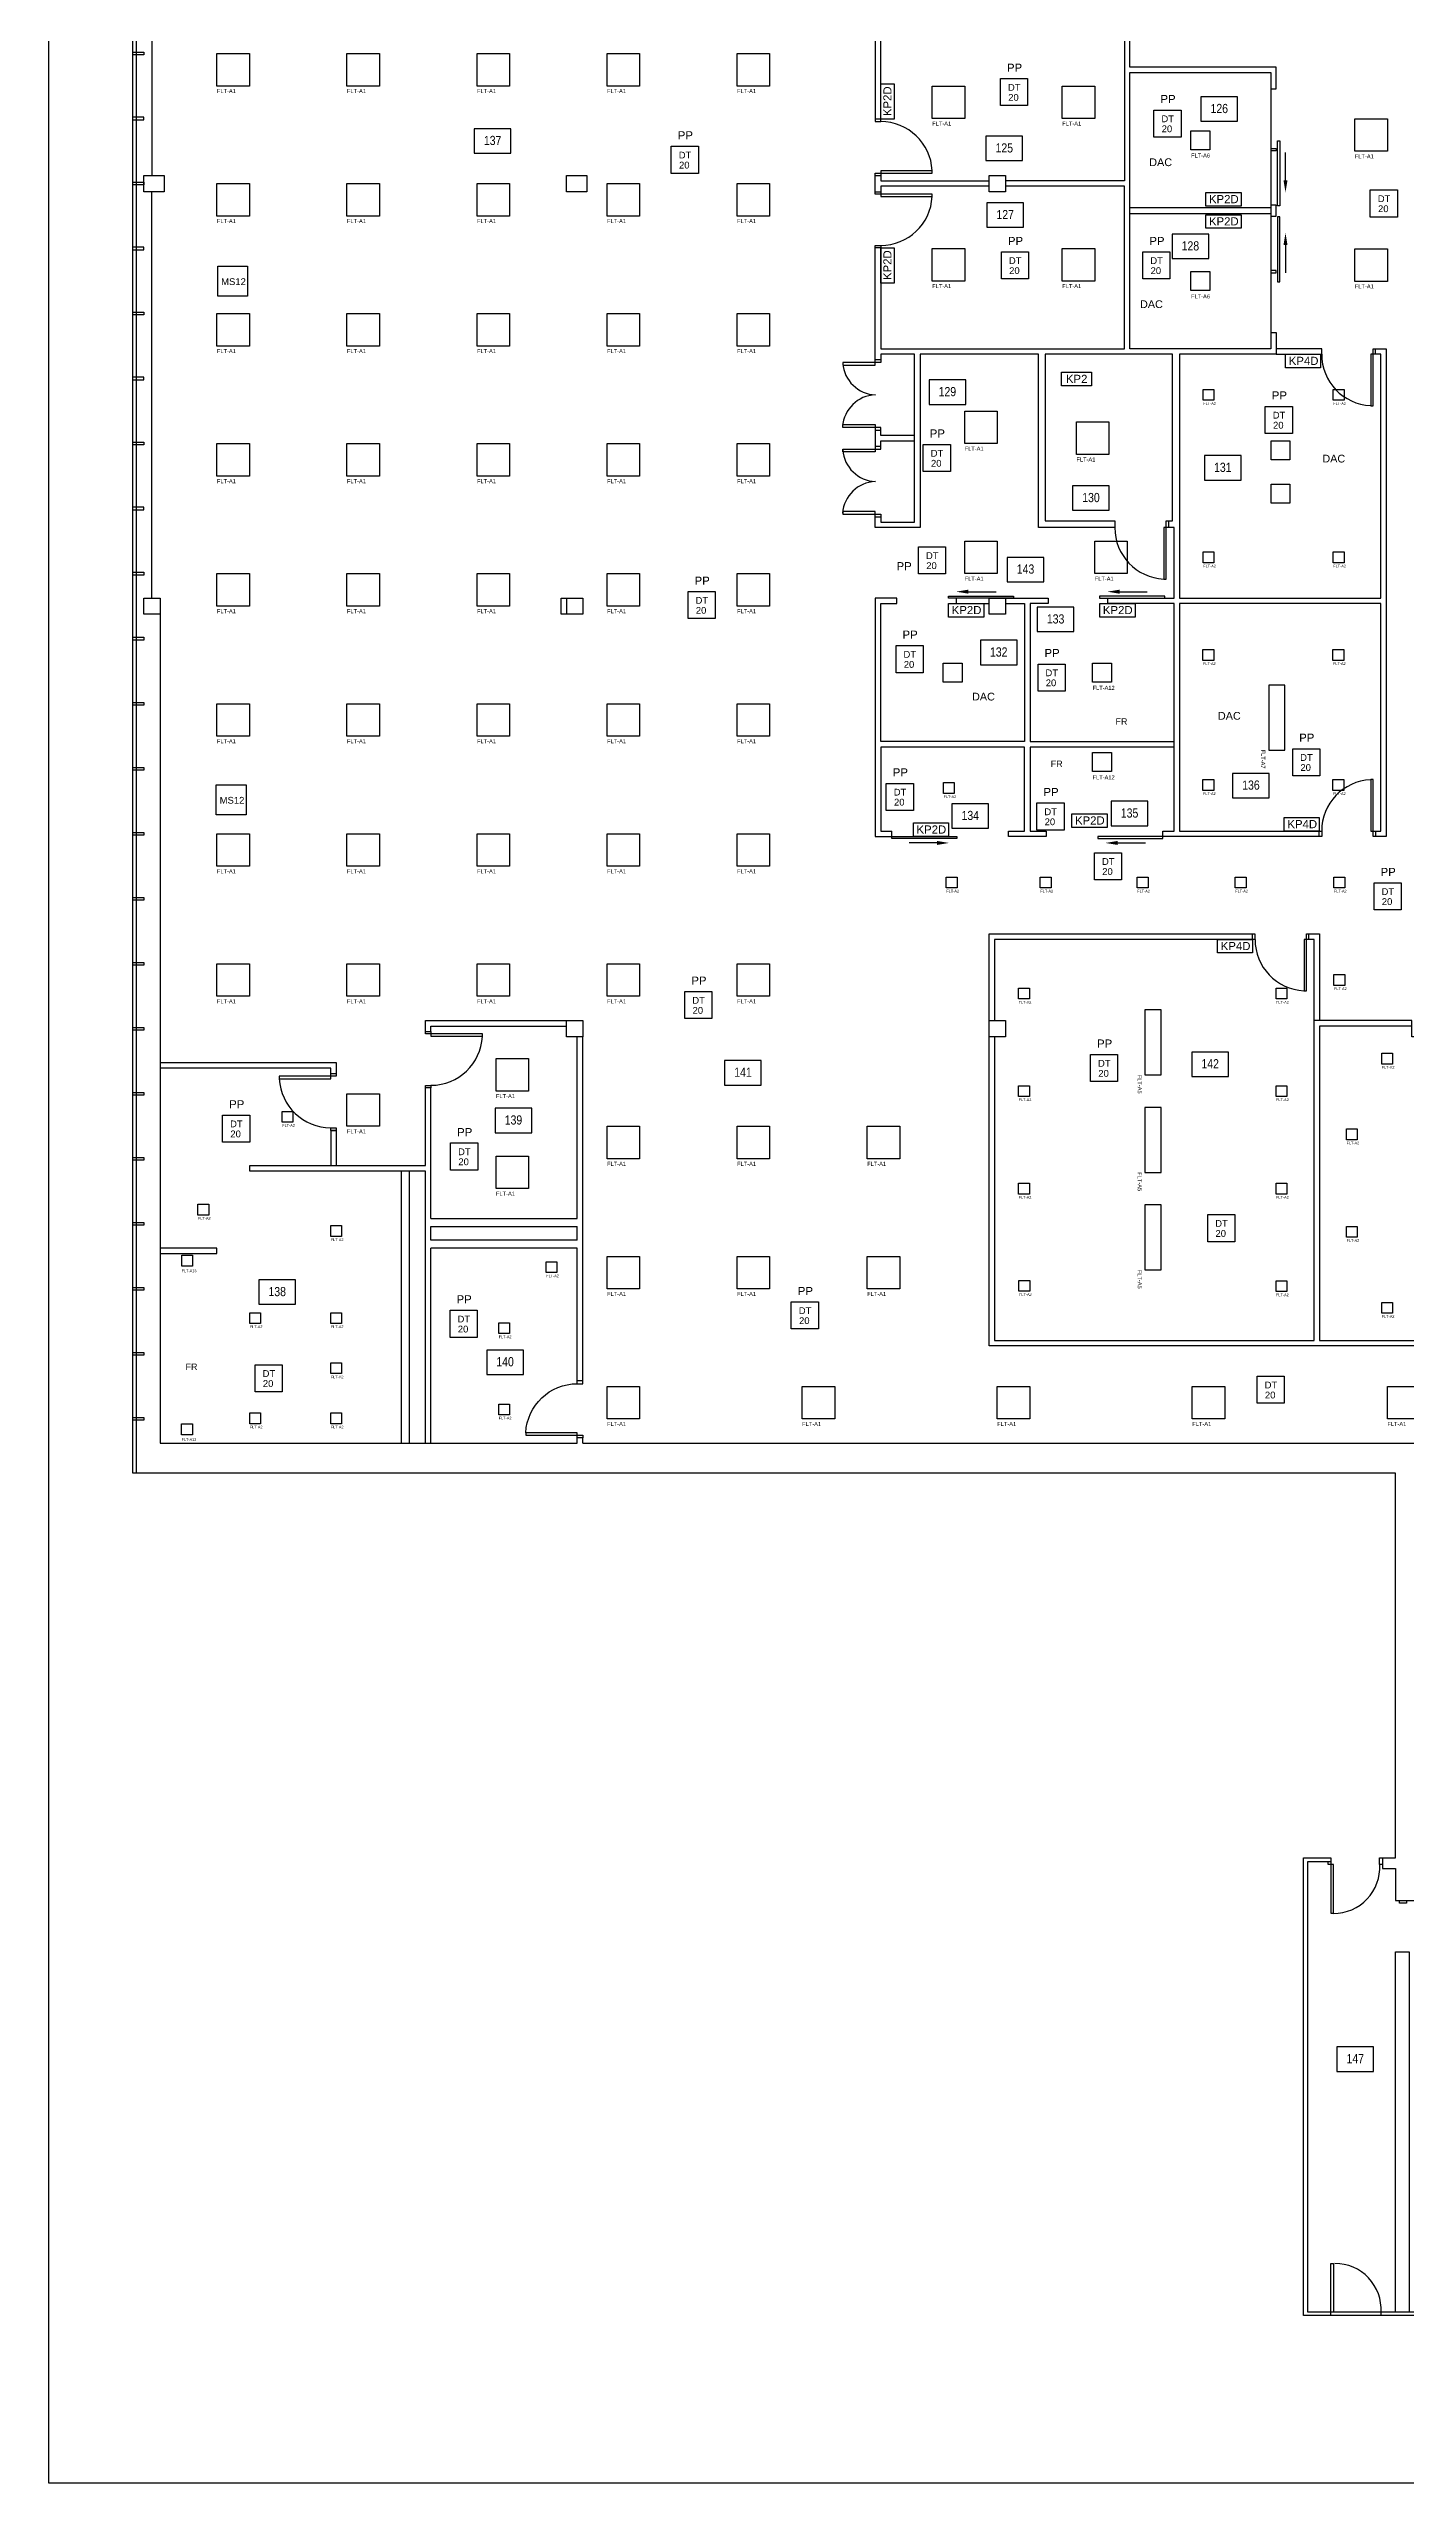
# Model space of a CAD drawing. Header units: inches. Extents: x 0 to 3575, y 0 to 2814.
# Drawn here: x 0 to 1002, y 0 to 1797 of the extents above; entities that cross this region are included whole.
import ezdxf
from ezdxf import colors
from ezdxf.entities.mleader import LeaderData, LeaderLine
from ezdxf.enums import TextEntityAlignment as Align
from ezdxf.math import Vec2, Vec3

# ---------------------------------------------------------------- set-up
doc = ezdxf.new("R2010")
doc.units = ezdxf.units.IN
doc.header["$MEASUREMENT"] = 0
doc.set_wipeout_variables(frame=1)
doc.layers.get('0').update_dxf_attribs({"color": 255})
doc.layers.add('FLT-Fixtures', color=3, linetype='Continuous')
doc.layers.add('FLT-Peripheral-Devices', color=6, linetype='Continuous')
doc.styles.get("Standard").update_dxf_attribs({"font": 'arial.ttf'})
doc.styles.add('XR-ARCH-NEW$0$DIMS', font='ARIALN.TTF')
doc.styles.add('XR-ARCH-NEW$0$NOTES-UNIV', font='ARIALN.TTF')

# ---------------------------------------------------------------- blocks, each defined once
blk = doc.blocks.new('XR-ARCH-NEW$0$Room No')
blk.add_lwpolyline([(-0.141, 0), (0.141, 0), (0.141, 0.188), (-0.141, 0.188)], close=True)
at = {"style": 'XR-ARCH-NEW$0$NOTES-UNIV'}
blk.add_attdef('ROOM_NO', text='', height=0.0703, dxfattribs=at).set_placement((0, 0.098), align=Align.MIDDLE_CENTER)
blk = doc.blocks.new('FLT-A1')
at = {"layer": 'FLT-Fixtures'}
blk.add_lwpolyline([(0, 24), (24, 24), (24, 0), (0, 0)], close=True, dxfattribs=at)
blk.add_attdef('FLT-A1', (0, -5.2), '', height=3, dxfattribs=at)
blk = doc.blocks.new('FLT-A5')
at = {"layer": 'FLT-Fixtures'}
blk.add_lwpolyline([(0, 12), (48, 12), (48, 0), (0, 0)], close=True, dxfattribs=at)
blk.add_attdef('FLT-A5', (0.1, -5.2), '', height=3, dxfattribs=at)
blk = doc.blocks.new('FLT-A13-DUMMY')
at = {"layer": 'FLT-Fixtures'}
blk.add_lwpolyline([(0, 8), (8, 8), (8, 0), (0, 0)], close=True, dxfattribs=at)
blk.add_attdef('FLT-A13', (0, -4.5), '', height=2, dxfattribs=at)
blk = doc.blocks.new('FLT-A2')
at = {"layer": 'FLT-Fixtures'}
blk.add_lwpolyline([(0, 8), (8, 8), (8, 0), (0, 0)], close=True, dxfattribs=at)
blk.add_attdef('FLT-A2', (0.1, -3.4), '', height=2)
blk = doc.blocks.new('FLT-A7-DUMMY')
at = {"layer": 'FLT-Fixtures'}
blk.add_lwpolyline([(0, -0.2), (0, 11.8), (48, 11.8), (48, -0.2)], close=True, dxfattribs=at)
blk.add_attdef('FLT-A7', (0.4, -5.8), '', height=3, dxfattribs=at)
blk = doc.blocks.new('FLT-A3-DUMMY')
at = {"layer": 'FLT-Fixtures'}
blk.add_lwpolyline([(0, 14), (14, 14), (14, 0), (0, 0)], close=True, dxfattribs=at)
blk.add_attdef('FLT-A3', (0.6, -5.1), '', height=3, dxfattribs=at)
blk = doc.blocks.new('FLT-A12-DUMMY')
at = {"layer": 'FLT-Fixtures'}
blk.add_lwpolyline([(0, 14), (14, 14), (14, 0), (0, 0)], close=True, dxfattribs=at)
blk.add_attdef('FLT-A12', (0.1, -5.8), '', height=3, dxfattribs=at)
blk = doc.blocks.new('FLT-A9-DUMMY')
at = {"layer": 'FLT-Fixtures'}
blk.add_lwpolyline([(0, 13.9), (14, 13.9), (14, -0.1), (0, -0.1)], close=True, dxfattribs=at)
blk = doc.blocks.new('FLT-A6-DUMMY')
at = {"layer": 'FLT-Fixtures'}
blk.add_lwpolyline([(0, 14), (14, 14), (14, 0), (0, 0)], close=True, dxfattribs=at)
blk.add_attdef('FLT-A6', (0.1, -5.8), '', height=3, dxfattribs=at)
blk = doc.blocks.new('FLT-MS12')
at = {"layer": 'FLT-Peripheral-Devices'}
blk.add_lwpolyline([(0, 22), (22, 22), (22, 0), (0, 0)], close=True, dxfattribs=at)
at = {"layer": 'FLT-Peripheral-Devices', "insert": (2.5, 13.2), "char_height": 5, "attachment_point": 1}
blk.add_mtext('MS12', dxfattribs=at)
blk = doc.blocks.new('FLT-PP')
blk.add_wipeout([(19, 0), (0, 0), (0, 12.3), (19, 12.3)]).dxf.layer = 'FLT-Peripheral-Devices'
at = {"layer": 'FLT-Peripheral-Devices', "insert": (4.8, 9), "char_height": 6.01, "attachment_point": 1, "bg_fill": 2}
blk.add_mtext('PP', dxfattribs=at)
blk = doc.blocks.new('FLT- OAC-DT-2000')
at = {"layer": 'FLT-Peripheral-Devices', "insert": (-4.5, 6), "char_height": 5, "attachment_point": 1, "bg_fill": 2}
blk.add_mtext('DT', dxfattribs=at)
at = {"layer": 'FLT-Peripheral-Devices', "insert": (-4.3, -1.4), "char_height": 5, "attachment_point": 1, "bg_fill": 2}
blk.add_mtext('20', dxfattribs=at)
at = {"layer": 'FLT-Peripheral-Devices'}
blk.add_lwpolyline([(-10, 10), (10, 10), (10, -10), (-10, -10)], close=True, dxfattribs=at)
blk = doc.blocks.new('FLT-DAC')
blk.add_wipeout([(0, 12.8), (23.3, 12.8), (23.3, 0), (0, 0)]).dxf.layer = 'FLT-Fixtures'
at = {"layer": 'FLT-Fixtures', "insert": (4.1, 9.2), "char_height": 5.72, "attachment_point": 1, "bg_fill": 2}
blk.add_mtext('DAC', dxfattribs=at)
blk = doc.blocks.new('FLT-KP2L')
at = {"layer": 'FLT-Peripheral-Devices'}
blk.add_lwpolyline([(0, 10), (22, 10), (22, 0), (0, 0)], close=True, dxfattribs=at)
blk.add_text('KP2', height=6.01, dxfattribs=at).set_placement((3.2, 2.1))
blk = doc.blocks.new('FLT-KP2LD')
at = {"layer": 'FLT-Peripheral-Devices'}
blk.add_lwpolyline([(0, 10), (26, 10), (26, 0), (0, 0)], close=True, dxfattribs=at)
blk.add_text('KP2D', height=6.01, dxfattribs=at).set_placement((2.3, 2.1))
blk = doc.blocks.new('FLT- KP4LD')
at = {"layer": 'FLT-Peripheral-Devices'}
blk.add_lwpolyline([(0, 10), (26, 10), (26, 0), (0, 0)], close=True, dxfattribs=at)
blk.add_text('KP4D', height=6.01, dxfattribs=at).set_placement((2.5, 2.1))
blk = doc.blocks.new('FLT-FR')
blk.add_wipeout([(0, 10), (19, 10), (19, 0), (0, 0)])
at = {"insert": (6.1, 7.1), "char_height": 4.72, "attachment_point": 1, "bg_fill": 2}
blk.add_mtext('FR', dxfattribs=at)

msp = doc.modelspace()

# ---------------------------------------------------------------- linework, layer by layer
for p, q in [((76.2, 2003.8), (76.2, 1703.8)), ((610.2, 1825.8), (610.2, 1745.3)), ((76.2, 1391.8), (76.2, 1691.8)), ((382.2, 1691.8), (382.2, 1703.8)), ((626.2, 1387.8), (626.2, 1391.8)), ((670.2, 1387.8), (670.2, 1391.8)), ((698.2, 1139.8), (698.2, 1079.8)), ((888.7, 1139.8), (698.2, 1139.8)), ((390.2, 933.8), (390.2, 1067.8)), ((208.2, 1000.8), (212.2, 1000.8)), ((208.2, 998.8), (208.2, 972.8)), ((212.2, 998.8), (212.2, 972.8)), ((260.2, 968.8), (260.2, 767.8)), ((266.2, 968.8), (266.2, 767.8)), ((282.2, 933.8), (390.2, 933.8)), ((282.2, 927.8), (390.2, 927.8)), ((390.2, 917.8), (282.2, 917.8)), ((390.2, 917.8), (390.2, 927.8)), ((124.2, 911.8), (82.2, 911.8)), ((82.2, 907.8), (124.2, 907.8)), ((124.2, 907.8), (124.2, 911.8)), ((390.2, 911.8), (282.2, 911.8)), ((390.2, 811.8), (390.2, 911.8)), ((944.5, 456.8), (944.5, 459))]:
    msp.add_line(p, q)
for points in [[(984.5, 456.8), (982.5, 456.8), (982.5, 461.8), (994.2, 461.8), (994.2, 745.8), (62.2, 745.8), (62.2, 2335.8), (1338.2, 2335.8), (1338.2, 1995.8), (1244.2, 1995.8)], [(64.7, 745.8), (64.7, 2325.8)], [(902.2, 1767.8), (906.2, 1767.8), (906.2, 1783.8), (798.2, 1783.8), (798.2, 2007.8), (610.2, 2007.8), (610.2, 1867.3)], [(614.2, 1745.3), (610.2, 1745.3), (610.2, 1743.5), (614.2, 1743.5), (614.2, 1819.8), (794.2, 1819.8), (794.2, 1699.8), (706.2, 1699.8)], [(62.2, 1794.8), (70.2, 1794.8), (70.2, 1792.8), (62.2, 1792.8)], [(798.2, 1779.8), (902.2, 1779.8), (902.2, 1575.8), (798.2, 1575.8), (798.2, 1779.8)], [(62.2, 1744.8), (70.2, 1744.8), (70.2, 1746.8), (62.2, 1746.8)], [(907.2, 1729.3), (908.7, 1729.3), (908.7, 1681.3), (907.2, 1681.3), (907.2, 1729.3)], [(902.2, 1723.8), (906.2, 1723.8), (906.2, 1722), (902.2, 1722)], [(62.2, 1698.8), (70.2, 1698.8), (70.2, 1696.8), (62.2, 1696.8)], [(85.2, 1691.8), (70.2, 1691.8), (70.2, 1703.8), (85.2, 1703.8), (85.2, 1691.8)], [(694.2, 1695.8), (614.2, 1695.8), (614.2, 1688.3), (652.2, 1688.3), (652.2, 1690), (610.2, 1690), (610.2, 1705.5), (652.2, 1705.5), (652.2, 1707.3), (614.2, 1707.3), (614.2, 1699.8), (694.2, 1699.8)], [(610.2, 1703.8), (614.2, 1703.8)], [(610.2, 1691.8), (614.2, 1691.8)], [(614.2, 1650.3), (614.2, 1575.8), (794.2, 1575.8), (794.2, 1695.8), (706.2, 1695.8)], [(798.2, 1675.8), (902.2, 1675.8), (902.2, 1673.8), (906.2, 1673.8), (906.2, 1681.8), (902.2, 1681.8), (902.2, 1679.8), (798.2, 1679.8)], [(907.2, 1625.3), (908.7, 1625.3), (908.7, 1673.3), (907.2, 1673.3), (907.2, 1625.3)], [(62.2, 1648.8), (70.2, 1648.8), (70.2, 1650.8), (62.2, 1650.8)], [(823.8, 1391.8), (823.8, 1393.3), (775.8, 1393.3), (775.8, 1391.8), (830.7, 1391.8), (830.7, 1443.8), (824.9, 1443.8), (824.9, 1448.8), (829.7, 1448.8), (829.7, 1571.8), (735.7, 1571.8), (735.7, 1448.8), (787, 1448.8), (787, 1443.8), (730.7, 1443.8), (730.7, 1571.8), (643.2, 1571.8), (643.2, 1443.8), (610.2, 1443.8), (610.2, 1455.8), (586.2, 1455.8), (586.2, 1453.8), (614.2, 1453.8), (614.2, 1447.8), (639.2, 1447.8), (639.2, 1571.8), (614.2, 1571.8), (614.2, 1565.8), (586.2, 1565.8), (586.2, 1563.8), (610.2, 1563.8), (610.2, 1652), (614.2, 1652), (614.2, 1650.3), (610.2, 1650.3)], [(902.2, 1631.8), (906.2, 1631.8), (906.2, 1633.5), (902.2, 1633.5)], [(62.2, 1602.8), (70.2, 1602.8), (70.2, 1600.8), (62.2, 1600.8)], [(902.2, 1587.8), (906.2, 1587.8), (906.2, 1571.8), (834.7, 1571.8), (834.7, 1391.8), (983.4, 1391.8), (983.4, 1571.8), (975.9, 1571.8), (975.9, 1533.8), (977.7, 1533.8), (977.7, 1575.8), (987.4, 1575.8), (987.4, 1215.8), (977.7, 1215.8), (977.7, 1257.8), (975.9, 1257.8), (975.9, 1219.8), (983.4, 1219.8), (983.4, 1387.8), (834.7, 1387.8), (834.7, 1219.8), (939.7, 1219.8)], [(610.2, 1567.8), (614.2, 1567.8)], [(979.4, 1571.8), (979.4, 1575.8)], [(62.2, 1552.8), (70.2, 1552.8), (70.2, 1554.8), (62.2, 1554.8)], [(639.2, 1511.8), (614.2, 1511.8), (614.2, 1517.8), (586.2, 1517.8), (586.2, 1519.8), (610.2, 1519.8), (610.2, 1499.8), (586.2, 1499.8), (586.2, 1501.8), (614.2, 1501.8), (614.2, 1507.8), (639.2, 1507.8)], [(610.2, 1515.8), (614.2, 1515.8)], [(62.2, 1506.8), (70.2, 1506.8), (70.2, 1504.8), (62.2, 1504.8)], [(614.2, 1503.8), (610.2, 1503.8)], [(62.2, 1456.8), (70.2, 1456.8), (70.2, 1458.8), (62.2, 1458.8)], [(610.2, 1451.8), (614.2, 1451.8)], [(826.7, 1448.8), (826.7, 1443.8)], [(62.2, 1410.8), (70.2, 1410.8), (70.2, 1408.8), (62.2, 1408.8)], [(82.2, 1379.8), (70.2, 1379.8), (70.2, 1391.8), (82.2, 1391.8), (82.2, 767.8), (390.2, 767.8), (390.2, 775.6), (352.2, 775.6), (352.2, 773.8), (394.2, 773.8), (394.2, 771.8), (390.2, 771.8)], [(382.2, 1391.8), (394.2, 1391.8), (394.2, 1379.8), (378.2, 1379.8), (378.2, 1391.8), (382.2, 1391.8), (382.2, 1379.8)], [(626.2, 1391.8), (610.2, 1391.8), (610.2, 1215.8), (670.4, 1215.8), (670.4, 1214.3), (622.4, 1214.3), (622.4, 1219.8)], [(614.2, 1387.8), (626.2, 1387.8)], [(706.2, 1387.8), (720.4, 1387.8), (720.4, 1285.8), (614.2, 1285.8), (614.2, 1387.8)], [(664.2, 1391.8), (664.2, 1393.3), (712.2, 1393.3), (712.2, 1391.8), (664.2, 1391.8)], [(670.2, 1387.8), (694.2, 1387.8)], [(706.2, 1391.8), (737.8, 1391.8), (737.8, 1387.8), (724.4, 1387.8)], [(724.4, 1387.8), (724.4, 1285.8), (830.7, 1285.8)], [(817.3, 1391.8), (818.7, 1391.8)], [(62.2, 1362.8), (70.2, 1362.8), (70.2, 1360.8), (62.2, 1360.8)], [(62.2, 1314.8), (70.2, 1314.8), (70.2, 1312.8), (62.2, 1312.8)], [(830.7, 1281.8), (724.4, 1281.8), (724.4, 1219.8), (736.4, 1219.8), (736.4, 1215.8), (708.4, 1215.8), (708.4, 1219.8), (720.4, 1219.8), (720.4, 1281.8), (614.2, 1281.8), (614.2, 1219.8), (622.4, 1219.8)], [(62.2, 1266.8), (70.2, 1266.8), (70.2, 1264.8), (62.2, 1264.8)], [(62.2, 1218.8), (70.2, 1218.8), (70.2, 1216.8), (62.2, 1216.8)], [(937.9, 1215.8), (937.9, 1219.8)], [(979.4, 1219.8), (979.4, 1215.8)], [(62.2, 1170.8), (70.2, 1170.8), (70.2, 1168.8), (62.2, 1168.8)], [(698.2, 1067.8), (698.2, 843.8), (934.2, 843.8), (934.2, 1139.8), (926.7, 1139.8), (926.7, 1101.8), (928.4, 1101.8), (928.4, 1143.8), (938.2, 1143.8), (938.2, 1079.8)], [(930.2, 1139.8), (930.2, 1143.8)], [(62.2, 1122.8), (70.2, 1122.8), (70.2, 1120.8), (62.2, 1120.8)], [(278.2, 1071.8), (282.2, 1071.8), (282.2, 1068.3), (320.2, 1068.3), (320.2, 1070), (278.2, 1070), (278.2, 1079.8), (394.2, 1079.8), (394.2, 1067.8), (382.2, 1067.8), (382.2, 1079.8)], [(694.2, 1079.8), (706.2, 1079.8), (706.2, 1067.8), (694.2, 1067.8)], [(1273.9, 1075.8), (1273.9, 1079.8), (1018.2, 1079.8), (1018.2, 1067.8), (1006.2, 1067.8), (1006.2, 1079.8), (934.2, 1079.8)], [(62.2, 1074.8), (70.2, 1074.8), (70.2, 1072.8), (62.2, 1072.8)], [(282.2, 1071.8), (282.2, 1075.8), (382.2, 1075.8)], [(1006.2, 1075.8), (938.2, 1075.8), (938.2, 843.8), (1326.2, 843.8), (1326.2, 1067.8)], [(82.2, 1048.8), (212.2, 1048.8), (212.2, 1038.8), (170.2, 1038.8), (170.2, 1036.9), (208.2, 1036.9), (208.2, 1040.8), (212.2, 1040.8)], [(208.2, 1040.8), (208.2, 1044.8), (82.2, 1044.8)], [(62.2, 1026.8), (70.2, 1026.8), (70.2, 1024.8), (62.2, 1024.8)], [(278.2, 767.8), (278.2, 968.8), (148.4, 968.8), (148.4, 972.8), (278.2, 972.8), (278.2, 1030.3)], [(282.2, 933.8), (282.2, 1030.3)], [(208.2, 998.8), (212.2, 998.8)], [(62.2, 978.8), (70.2, 978.8), (70.2, 976.8), (62.2, 976.8)], [(62.2, 930.8), (70.2, 930.8), (70.2, 928.8), (62.2, 928.8)], [(282.2, 917.8), (282.2, 927.8)], [(282.2, 767.8), (282.2, 911.8)], [(62.2, 882.8), (70.2, 882.8), (70.2, 880.8), (62.2, 880.8)], [(62.2, 834.8), (70.2, 834.8), (70.2, 832.8), (62.2, 832.8)], [(394.2, 813.8), (390.2, 813.8)], [(62.2, 786.8), (70.2, 786.8), (70.2, 784.8), (62.2, 784.8)], [(394.2, 767.8), (394.2, 771.8)], [(1002.2, 430.3), (1018.2, 430.3), (1018.2, 565.8), (1384.2, 565.8)], [(2576.2, 126.3), (929.6, 126.3), (929.6, 459), (946.5, 459)], [(984.5, 461.8), (984.5, 453.8), (994.2, 453.8), (994.2, 430.3), (1002.2, 430.3), (1002.2, 428.3), (997.2, 428.3), (997.2, 430.3)], [(1004.2, 386.3), (1004.2, 386.3), (1004.2, 126.3), (994.2, 126.3), (994.2, 392.3), (1004.2, 392.3), (1004.2, 386.3)], [(946.5, 123.8), (946.5, 162.3), (948.5, 162.3), (948.5, 126.3), (944.5, 126.3)], [(983.5, 123.8), (983.5, 126.3)]]:
    msp.add_lwpolyline(points)
for points in [[(382.2, 1703.8), (397.2, 1703.8), (397.2, 1691.8), (382.2, 1691.8)], [(706.2, 1703.8), (706.2, 1691.8), (694.2, 1691.8), (694.2, 1703.8)], [(906.2, 1575.8), (906.2, 1571.8), (939.7, 1571.8), (939.7, 1575.8)], [(823.2, 1443.8), (823.2, 1405.8), (824.9, 1405.8), (824.9, 1443.8)], [(694.2, 1391.8), (706.2, 1391.8), (706.2, 1379.8), (694.2, 1379.8)], [(282.2, 1030.3), (278.2, 1030.3), (278.2, 1032), (282.2, 1032)], [(212.2, 998.8), (208.2, 998.8), (208.2, 1000.8), (212.2, 1000.8)]]:
    msp.add_lwpolyline(points, close=True)
for points in [[(1581.7, 1585.8, -0.155223), (1649.6, 1400.2), (2586.2, 1400.2), (2586.2, 123.8), (926.2, 123.8), (926.2, 461.8), (946.5, 461.8), (946.5, 420.8), (948.5, 420.8), (948.5, 456.8), (944.5, 456.8)], [(975.8, 1257.7, 0.399698), (939.7, 1219.8), (939.7, 1215.8), (774.4, 1215.8), (774.4, 1214.3), (822.4, 1214.3), (822.4, 1219.8), (830.7, 1219.8), (830.7, 1387.8), (781.8, 1387.8), (781.8, 1391.8)], [(352.2, 775.6, -0.399698), (390.2, 811.8), (394.2, 811.8), (394.2, 1067.8)]]:
    msp.add_lwpolyline(points, format="xyb")
msp.add_polyline3d([(394.2, 767.8, 0), (1110.2, 767.8, 0)])
for centre, radius, start, end in [((614.2, 1705.5), 38, 2.854, 90), ((614.2, 1690.1), 38, 270, 357.146), ((611.3, 1567), 25.2, 184.0331, 267.9089), ((977.7, 1571.8), 38, 180, 267.146), ((611.1, 1516.6), 25.2, 92.0911, 175.9669), ((611.3, 1503), 25.2, 184.0331, 267.9089), ((611.1, 1452.6), 25.2, 92.0911, 175.9669), ((825, 1443.8), 38, 180.0001, 267.1461), ((928.5, 1139.8), 38, 180, 267.146), ((282.2, 1070.1), 38, 270, 357.146), ((208.2, 1038.8), 38, 182.854, 270), ((948.5, 454.8), 34.1, 270, 3.2732), ((949.5, 128.2), 34.1, 356.7268, 90)]:
    msp.add_arc(centre, radius, start, end)

# ---------------------------------------------------------------- block references
at = {"xscale": 96, "yscale": 96, "zscale": 96}
for p, values in [((864.1, 1743.8), {'ROOM_NO': '126'}), ((327.7, 1720.2), {'ROOM_NO': '137'}), ((705.4, 1714.7), {'ROOM_NO': '125'}), ((706.1, 1665.5), {'ROOM_NO': '127'}), ((842.8, 1642.4), {'ROOM_NO': '128'}), ((663.4, 1534.8), {'ROOM_NO': '129'}), ((866.7, 1478.9), {'ROOM_NO': '131'}), ((769.4, 1456.6), {'ROOM_NO': '130'}), ((721.1, 1403.8), {'ROOM_NO': '143'}), ((743.3, 1367), {'ROOM_NO': '133'}), ((701.3, 1342.6), {'ROOM_NO': '132'}), ((887.5, 1244.3), {'ROOM_NO': '136'}), ((797.9, 1223.7), {'ROOM_NO': '135'}), ((680.3, 1221.9), {'ROOM_NO': '134'}), ((512.5, 1032.3), {'ROOM_NO': '141'}), ((857.4, 1038.6), {'ROOM_NO': '142'}), ((343.1, 997.1), {'ROOM_NO': '139'}), ((168.7, 870.4), {'ROOM_NO': '138'}), ((336.9, 818.6), {'ROOM_NO': '140'}), ((964.5, 304.1), {'ROOM_NO': '147'})]:
    msp.add_blockref('XR-ARCH-NEW$0$Room No', p, dxfattribs=at).add_auto_attribs(values)
at = {"layer": 'FLT-Fixtures'}
for name, p, values in [('FLT-A1', (124.2, 1769.8), {'FLT-A1': 'FLT-A1'}), ('FLT-A1', (220.2, 1769.8), {'FLT-A1': 'FLT-A1'}), ('FLT-A1', (316.2, 1769.8), {'FLT-A1': 'FLT-A1'}), ('FLT-A1', (412.2, 1769.8), {'FLT-A1': 'FLT-A1'}), ('FLT-A1', (508.2, 1769.8), {'FLT-A1': 'FLT-A1'}), ('FLT-A1', (652.2, 1745.8), {'FLT-A1': 'FLT-A1'}), ('FLT-A1', (748.2, 1745.8), {'FLT-A1': 'FLT-A1'}), ('FLT-A1', (964.2, 1721.6), {'FLT-A1': 'FLT-A1'}), ('FLT-A6-DUMMY', (843.2, 1722.8), {'FLT-A6': 'FLT-A6'}), ('FLT-A1', (124.2, 1673.8), {'FLT-A1': 'FLT-A1'}), ('FLT-A1', (220.2, 1673.8), {'FLT-A1': 'FLT-A1'}), ('FLT-A1', (316.2, 1673.8), {'FLT-A1': 'FLT-A1'}), ('FLT-A1', (412.2, 1673.8), {'FLT-A1': 'FLT-A1'}), ('FLT-A1', (508.2, 1673.8), {'FLT-A1': 'FLT-A1'}), ('FLT-A1', (652.2, 1625.8), {'FLT-A1': 'FLT-A1'}), ('FLT-A1', (748.2, 1625.8), {'FLT-A1': 'FLT-A1'}), ('FLT-A1', (964.2, 1625.6), {'FLT-A1': 'FLT-A1'}), ('FLT-A6-DUMMY', (843.2, 1618.8), {'FLT-A6': 'FLT-A6'}), ('FLT-A1', (124.2, 1577.8), {'FLT-A1': 'FLT-A1'}), ('FLT-A1', (220.2, 1577.8), {'FLT-A1': 'FLT-A1'}), ('FLT-A1', (316.2, 1577.8), {'FLT-A1': 'FLT-A1'}), ('FLT-A1', (412.2, 1577.8), {'FLT-A1': 'FLT-A1'}), ('FLT-A1', (508.2, 1577.8), {'FLT-A1': 'FLT-A1'}), ('FLT-A2', (852.2, 1537.8), {'FLT-A2': 'FLT-A2'}), ('FLT-A2', (948.2, 1537.8), {'FLT-A2': 'FLT-A2'}), ('FLT-A1', (676.2, 1505.8), {'FLT-A1': 'FLT-A1'}), ('FLT-A1', (758.7, 1497.8), {'FLT-A1': 'FLT-A1'}), ('FLT-A1', (124.2, 1481.8), {'FLT-A1': 'FLT-A1'}), ('FLT-A1', (220.2, 1481.8), {'FLT-A1': 'FLT-A1'}), ('FLT-A1', (316.2, 1481.8), {'FLT-A1': 'FLT-A1'}), ('FLT-A1', (412.2, 1481.8), {'FLT-A1': 'FLT-A1'}), ('FLT-A1', (508.2, 1481.8), {'FLT-A1': 'FLT-A1'}), ('FLT-A1', (676.2, 1409.8), {'FLT-A1': 'FLT-A1'}), ('FLT-A1', (772.2, 1409.8), {'FLT-A1': 'FLT-A1'}), ('FLT-A2', (852.2, 1417.8), {'FLT-A2': 'FLT-A2'}), ('FLT-A2', (948.2, 1417.8), {'FLT-A2': 'FLT-A2'}), ('FLT-A1', (124.2, 1385.8), {'FLT-A1': 'FLT-A1'}), ('FLT-A1', (220.2, 1385.8), {'FLT-A1': 'FLT-A1'}), ('FLT-A1', (316.2, 1385.8), {'FLT-A1': 'FLT-A1'}), ('FLT-A1', (412.2, 1385.8), {'FLT-A1': 'FLT-A1'}), ('FLT-A1', (508.2, 1385.8), {'FLT-A1': 'FLT-A1'}), ('FLT-A2', (852, 1345.8), {'FLT-A2': 'FLT-A2'}), ('FLT-A2', (948, 1345.8), {'FLT-A2': 'FLT-A2'}), ('FLT-A12-DUMMY', (770.5, 1329.8), {'FLT-A12': 'FLT-A12'}), ('FLT-A1', (124.2, 1289.8), {'FLT-A1': 'FLT-A1'}), ('FLT-A1', (220.2, 1289.8), {'FLT-A1': 'FLT-A1'}), ('FLT-A1', (316.2, 1289.8), {'FLT-A1': 'FLT-A1'}), ('FLT-A1', (412.2, 1289.8), {'FLT-A1': 'FLT-A1'}), ('FLT-A1', (508.2, 1289.8), {'FLT-A1': 'FLT-A1'}), ('FLT-A12-DUMMY', (770.5, 1263.7), {'FLT-A12': 'FLT-A12'}), ('FLT-A2', (660.5, 1247.6), {'FLT-A2': 'FLT-A2'}), ('FLT-A2', (852, 1249.8), {'FLT-A2': 'FLT-A2'}), ('FLT-A2', (948, 1249.8), {'FLT-A2': 'FLT-A2'}), ('FLT-A1', (124.2, 1193.8), {'FLT-A1': 'FLT-A1'}), ('FLT-A1', (220.2, 1193.8), {'FLT-A1': 'FLT-A1'}), ('FLT-A1', (316.2, 1193.8), {'FLT-A1': 'FLT-A1'}), ('FLT-A1', (412.2, 1193.8), {'FLT-A1': 'FLT-A1'}), ('FLT-A1', (508.2, 1193.8), {'FLT-A1': 'FLT-A1'}), ('FLT-A2', (662.6, 1177.8), {'FLT-A2': 'FLT-A2'}), ('FLT-A2', (732, 1177.8), {'FLT-A2': 'FLT-A2'}), ('FLT-A2', (803.5, 1177.8), {'FLT-A2': 'FLT-A2'}), ('FLT-A2', (875.9, 1177.8), {'FLT-A2': 'FLT-A2'}), ('FLT-A2', (948.7, 1177.8), {'FLT-A2': 'FLT-A2'}), ('FLT-A1', (124.2, 1097.8), {'FLT-A1': 'FLT-A1'}), ('FLT-A1', (220.2, 1097.8), {'FLT-A1': 'FLT-A1'}), ('FLT-A1', (316.2, 1097.8), {'FLT-A1': 'FLT-A1'}), ('FLT-A1', (412.2, 1097.8), {'FLT-A1': 'FLT-A1'}), ('FLT-A1', (508.2, 1097.8), {'FLT-A1': 'FLT-A1'}), ('FLT-A2', (716, 1095.8), {'FLT-A2': 'FLT-A2'}), ('FLT-A2', (906, 1095.8), {'FLT-A2': 'FLT-A2'}), ('FLT-A2', (948.7, 1105.8), {'FLT-A2': 'FLT-A2'}), ('FLT-A1', (330.2, 1027.8), {'FLT-A1': 'FLT-A1'}), ('FLT-A2', (984, 1047.8), {'FLT-A2': 'FLT-A2'}), ('FLT-A1', (220.2, 1001.8), {'FLT-A1': 'FLT-A1'}), ('FLT-A2', (716, 1023.8), {'FLT-A2': 'FLT-A2'}), ('FLT-A2', (906, 1023.8), {'FLT-A2': 'FLT-A2'}), ('FLT-A2', (172.3, 1004.8), {'FLT-A2': 'FLT-A2'}), ('FLT-A1', (412.2, 977.8), {'FLT-A1': 'FLT-A1'}), ('FLT-A1', (508.2, 977.8), {'FLT-A1': 'FLT-A1'}), ('FLT-A1', (604.2, 977.8), {'FLT-A1': 'FLT-A1'}), ('FLT-A2', (958, 991.9), {'FLT-A2': 'FLT-A2'}), ('FLT-A1', (330.2, 955.8), {'FLT-A1': 'FLT-A1'}), ('FLT-A2', (716, 951.8), {'FLT-A2': 'FLT-A2'}), ('FLT-A2', (906, 951.8), {'FLT-A2': 'FLT-A2'}), ('FLT-A2', (110.1, 936.3), {'FLT-A2': 'FLT-A2'}), ('FLT-A2', (208.2, 920.5), {'FLT-A2': 'FLT-A2'}), ('FLT-A2', (958, 919.9), {'FLT-A2': 'FLT-A2'}), ('FLT-A13-DUMMY', (98.2, 898.6), {'FLT-A13': 'FLT-A13'}), ('FLT-A2', (367.2, 893.8), {'FLT-A2': 'FLT-A2'}), ('FLT-A1', (412.2, 881.8), {'FLT-A1': 'FLT-A1'}), ('FLT-A1', (508.2, 881.8), {'FLT-A1': 'FLT-A1'}), ('FLT-A1', (604.2, 881.8), {'FLT-A1': 'FLT-A1'}), ('FLT-A2', (716.2, 880), {'FLT-A2': 'FLT-A2'}), ('FLT-A2', (906, 879.8), {'FLT-A2': 'FLT-A2'}), ('FLT-A2', (148.4, 856.2), {'FLT-A2': 'FLT-A2'}), ('FLT-A2', (208.2, 856.2), {'FLT-A2': 'FLT-A2'}), ('FLT-A2', (984, 863.8), {'FLT-A2': 'FLT-A2'}), ('FLT-A2', (332.2, 848.8), {'FLT-A2': 'FLT-A2'}), ('FLT-A2', (208.2, 819.2), {'FLT-A2': 'FLT-A2'}), ('FLT-A1', (412.2, 785.8), {'FLT-A1': 'FLT-A1'}), ('FLT-A1', (556.2, 785.8), {'FLT-A1': 'FLT-A1'}), ('FLT-A1', (700.2, 785.8), {'FLT-A1': 'FLT-A1'}), ('FLT-A1', (844.2, 785.8), {'FLT-A1': 'FLT-A1'}), ('FLT-A1', (988.2, 785.8), {'FLT-A1': 'FLT-A1'}), ('FLT-A2', (332.2, 788.8), {'FLT-A2': 'FLT-A2'}), ('FLT-A13-DUMMY', (98.1, 774.1), {'FLT-A13': 'FLT-A13'}), ('FLT-A2', (148.4, 782.2), {'FLT-A2': 'FLT-A2'}), ('FLT-A2', (208.2, 782.2), {'FLT-A2': 'FLT-A2'})]:
    msp.add_blockref(name, p, dxfattribs=at).add_auto_attribs(values)
for name, p in [('FLT-A3-DUMMY', (902.3, 1493.8)), ('FLT-A3-DUMMY', (902.3, 1461.8)), ('FLT-A9-DUMMY', (660.3, 1329.8))]:
    msp.add_blockref(name, p, dxfattribs=at)
ref = msp.add_blockref('FLT-A7-DUMMY', (900.8, 1279.5), dxfattribs=dict(at, xscale=-1, rotation=270))
ref.add_attrib('FLT-A7', 'FLT-A7', (895, 1279.9), dxfattribs={"height": 3, "rotation": 270})
ref = msp.add_blockref('FLT-A5', (809.2, 1039.8), dxfattribs=dict(at, xscale=-1, rotation=270))
ref.add_attrib('FLT-A5', 'FLT-A5', (803.9, 1039.9), dxfattribs={"height": 3, "rotation": 270})
ref = msp.add_blockref('FLT-A5', (809.2, 967.8), dxfattribs=dict(at, xscale=-1, rotation=270))
ref.add_attrib('FLT-A5', 'FLT-A5', (803.9, 967.9), dxfattribs={"height": 3, "rotation": 270})
ref = msp.add_blockref('FLT-A5', (809.2, 895.8), dxfattribs=dict(at, xscale=-1, rotation=270))
ref.add_attrib('FLT-A5', 'FLT-A5', (803.9, 895.9), dxfattribs={"height": 3, "rotation": 270})
at = {"layer": 'FLT-Peripheral-Devices', "rotation": 90}
for p in [(624.2, 1745.3), (624.2, 1624.3)]:
    msp.add_blockref('FLT-KP2LD', p, dxfattribs=at)
at = {"layer": 'FLT-Peripheral-Devices'}
for name, p in [('FLT-KP2LD', (854.2, 1681.2)), ('FLT-KP2LD', (854.2, 1664.8)), ('FLT-MS12', (124.8, 1614.7)), ('FLT- KP4LD', (912.9, 1561.8)), ('FLT-KP2L', (747.7, 1548.5)), ('FLT-KP2LD', (664.3, 1377.8)), ('FLT-KP2LD', (775.9, 1377.8)), ('FLT-MS12', (123.7, 1231.8)), ('FLT-KP2LD', (638.3, 1215.8)), ('FLT- KP4LD', (911.9, 1219.8)), ('FLT- KP4LD', (862.7, 1129.8))]:
    msp.add_blockref(name, p, dxfattribs=at)

# ---------------------------------------------------------------- leaders
ml = msp.add_multileader_mtext('Standard')
ml.set_content('', color=256, style='XR-ARCH-NEW$0$DIMS')
ml.set_leader_properties(color=256, linetype='ByLayer', lineweight=-1)
ml.build(insert=Vec2(0, 0))
ml.multileader.update_dxf_attribs({"text_left_attachment_type": 2, "text_right_attachment_type": 2, "dogleg_length": 0.0938, "arrow_head_size": 9, "scale": 96})
ctx = ml.context
ctx.base_point, ctx.scale, ctx.char_height, ctx.arrow_head_size, ctx.landing_gap_size, ctx.plane_origin, ctx.plane_x_axis, ctx.plane_y_axis = Vec3(913, 1720.7), 96, 6.75, 9, 8.64, Vec3(913, 1691.2), Vec3(0, 1), Vec3(-1, 0)
ctx.left_attachment, ctx.right_attachment = 2, 2
notes = []
notes.append((ctx, [(0, (1, 1, 0), (913, 1711.7), (0, 1), 9, [(0, [(913, 1691.2)], 0, [])])]))
ctx.mtext.insert, ctx.mtext.text_direction, ctx.mtext.rotation, ctx.mtext.flow_direction = Vec3(909.7, 1729.4), Vec3(0, 1), 1.570796, 5
ml = msp.add_multileader_mtext('Standard')
ml.set_content('', color=256, style='XR-ARCH-NEW$0$DIMS')
ml.set_leader_properties(color=256, linetype='ByLayer', lineweight=-1)
ml.build(insert=Vec2(0, 0))
ml.multileader.update_dxf_attribs({"text_left_attachment_type": 2, "text_right_attachment_type": 2, "dogleg_length": 0.0938, "arrow_head_size": 9, "scale": 96})
ctx = ml.context
ctx.base_point, ctx.scale, ctx.char_height, ctx.arrow_head_size, ctx.landing_gap_size, ctx.plane_origin, ctx.plane_x_axis, ctx.plane_y_axis = Vec3(913, 1614.6), 96, 6.75, 9, 8.64, Vec3(913, 1661.4), Vec3(0, 1), Vec3(-1, 0)
ctx.left_attachment, ctx.right_attachment, ctx.text_align_type = 2, 2, 2
notes.append((ctx, [(0, (1, 1, 0), (913, 1640.9), (0, -1), 9, [(0, [(913, 1661.4)], 0, [])])]))
ctx.mtext.insert, ctx.mtext.text_direction, ctx.mtext.rotation, ctx.mtext.alignment, ctx.mtext.flow_direction = Vec3(909.7, 1623.2), Vec3(0, 1), 1.570796, 3, 5
ml = msp.add_multileader_mtext('Standard')
ml.set_content('', color=256, style='XR-ARCH-NEW$0$DIMS')
ml.set_leader_properties(color=256, linetype='ByLayer', lineweight=-1)
ml.build(insert=Vec2(0, 0))
ml.multileader.update_dxf_attribs({"text_left_attachment_type": 2, "text_right_attachment_type": 2, "dogleg_length": 0.0938, "arrow_head_size": 9, "scale": 96})
ctx = ml.context
ctx.base_point, ctx.scale, ctx.char_height, ctx.arrow_head_size, ctx.landing_gap_size, ctx.plane_origin = Vec3(699.3, 1396.5), 96, 6.75, 9, 8.64, Vec3(669.9, 1396.5)
ctx.left_attachment, ctx.right_attachment = 2, 2
notes.append((ctx, [(0, (1, 1, 0), (690.3, 1396.5), (1, 0), 9, [(0, [(669.9, 1396.5)], 0, [])])]))
ctx.mtext.insert, ctx.mtext.rotation, ctx.mtext.flow_direction = Vec3(708, 1399.9), 6.283185, 5
ml = msp.add_multileader_mtext('Standard')
ml.set_content('', color=256, style='XR-ARCH-NEW$0$DIMS')
ml.set_leader_properties(color=256, linetype='ByLayer', lineweight=-1)
ml.build(insert=Vec2(0, 0))
ml.multileader.update_dxf_attribs({"text_left_attachment_type": 2, "text_right_attachment_type": 2, "dogleg_length": 0.0938, "arrow_head_size": 9, "scale": 96})
ctx = ml.context
ctx.base_point, ctx.scale, ctx.char_height, ctx.arrow_head_size, ctx.landing_gap_size, ctx.plane_origin = Vec3(811, 1396.5), 96, 6.75, 9, 8.64, Vec3(781.5, 1396.5)
ctx.left_attachment, ctx.right_attachment = 2, 2
notes.append((ctx, [(0, (1, 1, 0), (802, 1396.5), (1, 0), 9, [(0, [(781.5, 1396.5)], 0, [])])]))
ctx.mtext.insert, ctx.mtext.rotation, ctx.mtext.flow_direction = Vec3(819.6, 1399.9), 6.283185, 5
ml = msp.add_multileader_mtext('Standard')
ml.set_content('', color=256, style='XR-ARCH-NEW$0$DIMS')
ml.set_leader_properties(color=256, linetype='ByLayer', lineweight=-1)
ml.build(insert=Vec2(0, 0))
ml.multileader.update_dxf_attribs({"text_left_attachment_type": 2, "text_right_attachment_type": 2, "dogleg_length": 0.0938, "arrow_head_size": 9, "scale": 96})
ctx = ml.context
ctx.base_point, ctx.scale, ctx.char_height, ctx.arrow_head_size, ctx.landing_gap_size, ctx.plane_origin, ctx.plane_x_axis, ctx.plane_y_axis = Vec3(635.3, 1211), 96, 6.75, 9, 8.64, Vec3(664.7, 1211), Vec3(-1, 0), Vec3(0, -1)
ctx.left_attachment, ctx.right_attachment = 2, 2
notes.append((ctx, [(0, (1, 1, 0), (644.3, 1211), (-1, 0), 9, [(0, [(664.7, 1211)], 0, [])])]))
ctx.mtext.insert, ctx.mtext.text_direction, ctx.mtext.rotation, ctx.mtext.flow_direction = Vec3(626.6, 1207.6), Vec3(-1, 0), 3.141593, 5
ml = msp.add_multileader_mtext('Standard')
ml.set_content('', color=256, style='XR-ARCH-NEW$0$DIMS')
ml.set_leader_properties(color=256, linetype='ByLayer', lineweight=-1)
ml.build(insert=Vec2(0, 0))
ml.multileader.update_dxf_attribs({"text_left_attachment_type": 2, "text_right_attachment_type": 2, "dogleg_length": 0.0938, "arrow_head_size": 9, "scale": 96})
ctx = ml.context
ctx.base_point, ctx.scale, ctx.char_height, ctx.arrow_head_size, ctx.landing_gap_size, ctx.plane_origin, ctx.plane_x_axis, ctx.plane_y_axis = Vec3(826.9, 1211), 96, 6.75, 9, 8.64, Vec3(780.1, 1211), Vec3(-1, 0), Vec3(0, -1)
ctx.left_attachment, ctx.right_attachment, ctx.text_align_type = 2, 2, 2
notes.append((ctx, [(0, (1, 1, 0), (800.6, 1211), (1, 0), 9, [(0, [(780.1, 1211)], 0, [])])]))
ctx.mtext.insert, ctx.mtext.text_direction, ctx.mtext.rotation, ctx.mtext.alignment, ctx.mtext.flow_direction = Vec3(818.2, 1207.6), Vec3(-1, 0), 3.141593, 3, 5
for ctx, leaders in notes:
    for number, flags, end, landing, length, lines in leaders:
        leader = LeaderData()
        leader.index, (leader.has_last_leader_line, leader.has_dogleg_vector, leader.attachment_direction) = number, flags
        leader.last_leader_point, leader.dogleg_vector, leader.dogleg_length = Vec3(end), Vec3(landing), length
        for number, points, colour, breaks in lines:
            line = LeaderLine()
            line.index, line.vertices, line.color, line.breaks = number, Vec3.list(points), colors.encode_raw_color(colour), breaks
            leader.lines.append(line)
        ctx.leaders.append(leader)

# ---------------------------------------------------------------- next in the draw order: block references
at = {"layer": 'FLT-Fixtures'}
for name, p in [('FLT-DAC', (808.3, 1707.2)), ('FLT-DAC', (801.5, 1602.4)), ('FLT-DAC', (936.1, 1488.4)), ('FLT-DAC', (677.5, 1312.7)), ('FLT-FR', (781.4, 1295.9)), ('FLT-DAC', (859, 1298.5)), ('FLT-FR', (733.6, 1264.7)), ('FLT-FR', (94.9, 819.6))]:
    msp.add_blockref(name, p, dxfattribs=at)
at = {"layer": 'FLT-Peripheral-Devices'}
for name, p in [('FLT-PP', (702.6, 1777.3)), ('FLT-PP', (815.9, 1754.2)), ('FLT-PP', (459.6, 1727.4)), ('FLT- OAC-DT-2000', (985.6, 1683.1)), ('FLT-PP', (703.3, 1649.4)), ('FLT-PP', (807.7, 1649.4)), ('FLT-PP', (898.1, 1535.4)), ('FLT-PP', (645.6, 1507.3)), ('FLT-PP', (621.1, 1409.3)), ('FLT-PP', (472, 1398.6)), ('FLT-PP', (625.5, 1358.8)), ('FLT-PP', (730.3, 1345.2)), ('FLT-PP', (918.3, 1282.7)), ('FLT-PP', (618.3, 1257.1)), ('FLT-PP', (729.5, 1242.6)), ('FLT- OAC-DT-2000', (782, 1193.8)), ('FLT-PP', (978.4, 1183.6)), ('FLT-PP', (469.6, 1103.4)), ('FLT-PP', (769.1, 1056.9)), ('FLT-PP', (128.4, 1012.1)), ('FLT-PP', (296.7, 991.5)), ('FLT- OAC-DT-2000', (865.6, 926.6)), ('FLT-PP', (548.2, 874.2)), ('FLT-PP', (296.3, 868.1)), ('FLT- OAC-DT-2000', (162.4, 815.8)), ('FLT- OAC-DT-2000', (902.1, 807.3))]:
    msp.add_blockref(name, p, dxfattribs=at)

# ---------------------------------------------------------------- next in the draw order: block references
for p in [(712.6, 1765.3), (825.9, 1742.1), (469.6, 1715.3), (713.3, 1637.4), (817.7, 1637.4), (908.1, 1523.3), (655.6, 1495.2), (652.1, 1419.6), (482, 1386.6), (635.5, 1346.7), (740.3, 1333.1), (928.3, 1270.6), (628.3, 1245), (739.5, 1230.5), (988.4, 1171.6), (479.6, 1091.3), (779.1, 1044.8), (138.4, 1000.1), (306.7, 979.5), (306.3, 856), (558.2, 862.2)]:
    msp.add_blockref('FLT- OAC-DT-2000', p, dxfattribs=at)

# ---------------------------------------------------------------- next in the draw order: linework, layer by layer
msp.add_lwpolyline([(0, 2813.6), (3575.4, 2813.6), (3575.4, 0), (0, 0)], close=True)
msp.add_lwpolyline([(1318.2, 1075.8), (1310.2, 1075.8), (1310.2, 1037.8), (1311.9, 1037.8), (1311.9, 1079.8), (1330.2, 1079.8), (1330.2, 839.8), (694.2, 839.8), (694.2, 1143.8), (890.4, 1143.8), (890.4, 1139.8), (888.7, 1139.8), (888.7, 1143.8)])

# ---------------------------------------------------------------- next in the draw order: block references
msp.add_blockref('FLT-KP2LD', (755.3, 1222.5), dxfattribs=at)

doc.saveas('drawing.dxf')
